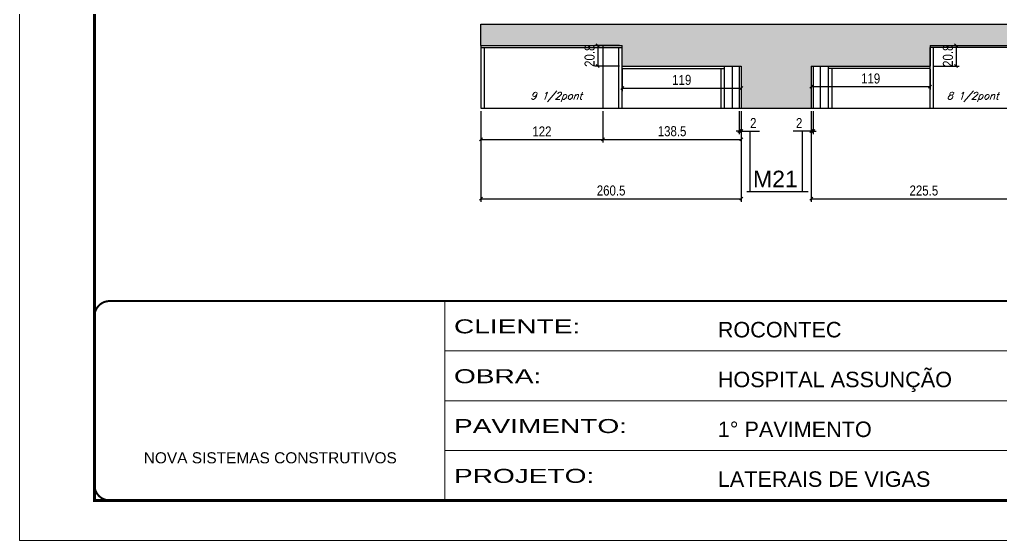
# Model space of a CAD drawing. Extents: x 137137 to 143418, y 10464 to 34486.
# Drawn here: x 137137 to 138120, y 29990 to 30511 of the extents above; entities that cross this region are included whole.
import ezdxf

# ---------------------------------------------------------------- set-up
doc = ezdxf.new("R2010")
doc.units = 0
doc.linetypes.add('CONTINUO', pattern=[0])
doc.linetypes.add('DASHED', pattern=[0.75, 0.5, -0.25])
for name, color, linetype in [('COTA', 241, 'Continuous'), ('NOMENCLATURA', 7, 'Continuous'), ('Painéis', 200, 'Continuous'), ('SARR_2.2x7', 40, 'Continuous'), ('SARR_3.5x7', 81, 'Continuous'), ('texto', 7, 'Continuous')]:
    doc.layers.add(name, color=color, linetype=linetype)
doc.layers.add('Folhas', color=255, linetype='Continuous', lineweight=9)
doc.layers.add('SARRAFO DE PRESSAO', color=251, linetype='DASHED', lineweight=9)
doc.styles.add('ARIAL', font='arial.ttf')
doc.styles.add('COTA TECNICA', font='techl___.ttf', dxfattribs={"height": 10})
doc.styles.add('Romans', font='romans.shx')
doc.styles.get("Standard").update_dxf_attribs({"font": 'arial.ttf'})
doc.styles.add('Tecnologia', font='')
doc.styles.get('Tecnologia').set_extended_font_data('Forgotten Futurist')
doc.dimstyles.new('PAINEL', dxfattribs={"dimtxt": 10, "dimasz": 3, "dimexe": 3, "dimexo": 3, "dimgap": 3, "dimtad": 1, "dimdec": 1, "dimzin": 12, "dimdsep": 46, "dimtxsty": 'COTA TECNICA', "dimblk1": 'OBLIQUE', "dimblk2": 'OBLIQUE', "dimsah": 1, "dimcen": 0.9, "dimclrd": 4, "dimclre": 4, "dimclrt": 240, "dimadec": 1, "dimazin": 3, "dimtfac": 1, "dimtdec": 1, "dimtmove": 0, "dimatfit": 3, "dimfxl": 1, "dimtolj": 1, "dimtzin": 12, "dimarcsym": 0})

# ---------------------------------------------------------------- blocks, each defined once
blk = doc.blocks.new('9999999999')
at = {"color": 30, "linetype": 'CONTINUO'}
for p, q in [((98564.56, 34230.21), (98564.56, 34429.45)), ((98564.56, 34379.64), (99583.98, 34379.64)), ((98564.56, 34329.83), (99487.98, 34329.83)), ((98564.56, 34280.02), (99487.98, 34280.02))]:
    blk.add_line(p, q, dxfattribs=at)
at = {"color": 30, "linetype": 'CONTINUO', "const_width": 2}
blk.add_lwpolyline([(99583.98, 34230.21), (99583.98, 34414.45, 0.414214), (99568.98, 34429.45), (98228.98, 34429.45, 0.414214), (98213.98, 34414.45), (98213.98, 34245.21, 0.414214), (98228.98, 34230.21), (99583.98, 34230.21)], format="xyb", dxfattribs=at)
at = {"layer": 'Folhas'}
blk.add_lwpolyline([(98138.98, 34190.21), (99623.98, 34190.21), (99623.98, 35240.21), (98138.98, 35240.21)], close=True, dxfattribs=at)
at = {"layer": 'Folhas', "color": 30, "const_width": 3}
blk.add_lwpolyline([(98213.98, 34230.21), (99583.98, 34230.21), (99583.98, 35200.21), (98213.98, 35200.21)], close=True, dxfattribs=at)
at = {"color": 7, "linetype": 'Continuous', "ltscale": 5, "style": 'ARIAL'}
for s, height, p in [('ROCONTEC', 15.483, (98837.68, 34393.13)), ('HOSPITAL ASSUNÇÃO', 15.4829, (98837.68, 34343.32)), ('1° PAVIMENTO', 15.4829, (98837.68, 34293.51)), ('NOVA SISTEMAS CONSTRUTIVOS', 11.0592, (98263.19, 34267.21)), ('LATERAIS DE VIGAS', 15.4829, (98837.68, 34243.7))]:
    blk.add_text(s, height=height, dxfattribs=at).set_placement(p)
at = {"layer": 'Folhas', "color": 7, "style": 'Tecnologia', "width": 1.5}
for s, p in [('CLIENTE:', (98573.65, 34397.17)), ('OBRA:', (98573.65, 34347.31)), ('PAVIMENTO:', (98573.65, 34297.5)), ('PROJETO:', (98573.65, 34247.69))]:
    blk.add_text(s, height=14, dxfattribs=at).set_placement(p)
blk = doc.blocks.new('_Oblique')
at = {"color": 0, "linetype": 'ByBlock', "lineweight": -2}
blk.add_line((-0.5, -0.5), (0.5, 0.5), dxfattribs=at)
blk = doc.blocks.new('*D21')
at = {"layer": 'COTA', "color": 4, "lineweight": -2, "ltscale": 25, "transparency": 16777216}
for p, q in [((137857.44, 30419.17), (137857.44, 30396.3)), ((137859.44, 30419.17), (137859.44, 30396.3)), ((137857.44, 30399.3), (137854.44, 30399.3)), ((137857.44, 30399.3), (137859.44, 30399.3)), ((137859.44, 30399.3), (137877.55, 30399.3))]:
    blk.add_line(p, q, dxfattribs=at)
at = {"layer": 'Defpoints', "color": 0, "ltscale": 25, "transparency": 16777216}
for p in [(137857.44, 30422.17), (137859.44, 30422.17), (137859.44, 30399.3)]:
    blk.add_point(p, dxfattribs=at)
at = {"layer": 'COTA', "color": 4, "lineweight": -2, "ltscale": 25, "transparency": 16777216, "xscale": 3, "yscale": 3, "zscale": 3}
blk.add_blockref('_Oblique', (137857.44, 30399.3), dxfattribs=at)
at = {"layer": 'COTA', "color": 4, "lineweight": -2, "ltscale": 25, "transparency": 16777216, "xscale": 3, "yscale": 3, "zscale": 3, "rotation": 180}
blk.add_blockref('_Oblique', (137859.44, 30399.3), dxfattribs=at)
at = {"layer": 'COTA', "color": 240, "ltscale": 25, "transparency": 16777216, "insert": (137871.5, 30407.3), "char_height": 10, "attachment_point": 5, "style": 'COTA TECNICA'}
blk.add_mtext('\\A1;2', dxfattribs=at)
blk = doc.blocks.new('*D22')
at = {"layer": 'COTA', "color": 4, "lineweight": -2, "ltscale": 25, "transparency": 16777216}
for p, q in [((137929.44, 30419.17), (137929.44, 30396.3)), ((137931.44, 30419.17), (137931.44, 30396.3)), ((137929.44, 30399.3), (137911.33, 30399.3)), ((137931.44, 30399.3), (137929.44, 30399.3)), ((137931.44, 30399.3), (137934.44, 30399.3))]:
    blk.add_line(p, q, dxfattribs=at)
at = {"layer": 'Defpoints', "color": 0, "ltscale": 25, "transparency": 16777216}
for p in [(137929.44, 30422.17), (137931.44, 30422.17), (137929.44, 30399.3)]:
    blk.add_point(p, dxfattribs=at)
at = {"layer": 'COTA', "color": 4, "lineweight": -2, "ltscale": 25, "transparency": 16777216, "xscale": 3, "yscale": 3, "zscale": 3}
blk.add_blockref('_Oblique', (137929.44, 30399.3), dxfattribs=at)
at = {"layer": 'COTA', "color": 4, "lineweight": -2, "ltscale": 25, "transparency": 16777216, "xscale": 3, "yscale": 3, "zscale": 3, "rotation": 180}
blk.add_blockref('_Oblique', (137931.44, 30399.3), dxfattribs=at)
at = {"layer": 'COTA', "color": 240, "ltscale": 25, "transparency": 16777216, "insert": (137917.39, 30407.3), "char_height": 10, "attachment_point": 5, "style": 'COTA TECNICA'}
blk.add_mtext('\\A1;2', dxfattribs=at)
blk = doc.blocks.new('*D24')
at = {"layer": 'COTA', "color": 4, "lineweight": -2, "ltscale": 25, "transparency": 16777216}
for p, q in [((137598.97, 30419.17), (137598.97, 30328.67)), ((137859.44, 30419.17), (137859.44, 30328.67)), ((137598.97, 30331.67), (137859.44, 30331.67))]:
    blk.add_line(p, q, dxfattribs=at)
at = {"layer": 'Defpoints', "color": 0, "ltscale": 25, "transparency": 16777216}
for p in [(137598.97, 30422.17), (137859.44, 30422.17), (137859.44, 30331.67)]:
    blk.add_point(p, dxfattribs=at)
at = {"layer": 'COTA', "color": 4, "lineweight": -2, "ltscale": 25, "transparency": 16777216, "xscale": 3, "yscale": 3, "zscale": 3, "rotation": 180}
blk.add_blockref('_Oblique', (137598.97, 30331.67), dxfattribs=at)
at = {"layer": 'COTA', "color": 4, "lineweight": -2, "ltscale": 25, "transparency": 16777216, "xscale": 3, "yscale": 3, "zscale": 3}
blk.add_blockref('_Oblique', (137859.44, 30331.67), dxfattribs=at)
at = {"layer": 'COTA', "color": 240, "ltscale": 25, "transparency": 16777216, "insert": (137729.2, 30339.78), "char_height": 10, "attachment_point": 5, "style": 'COTA TECNICA'}
blk.add_mtext('\\A1;260.5', dxfattribs=at)
blk = doc.blocks.new('*D25')
at = {"layer": 'COTA', "color": 4, "lineweight": -2, "ltscale": 25, "transparency": 16777216}
for p, q in [((137598.97, 30419.17), (137598.97, 30387.85)), ((137720.97, 30419.17), (137720.97, 30387.85)), ((137598.97, 30390.85), (137720.97, 30390.85))]:
    blk.add_line(p, q, dxfattribs=at)
at = {"layer": 'Defpoints', "color": 0, "ltscale": 25, "transparency": 16777216}
for p in [(137598.97, 30422.17), (137720.97, 30422.17), (137720.97, 30390.85)]:
    blk.add_point(p, dxfattribs=at)
at = {"layer": 'COTA', "color": 4, "lineweight": -2, "ltscale": 25, "transparency": 16777216, "xscale": 3, "yscale": 3, "zscale": 3, "rotation": 180}
blk.add_blockref('_Oblique', (137598.97, 30390.85), dxfattribs=at)
at = {"layer": 'COTA', "color": 4, "lineweight": -2, "ltscale": 25, "transparency": 16777216, "xscale": 3, "yscale": 3, "zscale": 3}
blk.add_blockref('_Oblique', (137720.97, 30390.85), dxfattribs=at)
at = {"layer": 'COTA', "color": 240, "ltscale": 25, "transparency": 16777216, "insert": (137659.97, 30398.91), "char_height": 10, "attachment_point": 5, "style": 'COTA TECNICA'}
blk.add_mtext('\\A1;122', dxfattribs=at)
blk = doc.blocks.new('*D26')
at = {"layer": 'COTA', "color": 4, "lineweight": -2, "ltscale": 25, "transparency": 16777216}
for p, q in [((137720.97, 30419.17), (137720.97, 30387.85)), ((137859.44, 30419.17), (137859.44, 30387.85)), ((137720.97, 30390.85), (137859.44, 30390.85))]:
    blk.add_line(p, q, dxfattribs=at)
at = {"layer": 'Defpoints', "color": 0, "ltscale": 25, "transparency": 16777216}
for p in [(137720.97, 30422.17), (137859.44, 30422.17), (137859.44, 30390.85)]:
    blk.add_point(p, dxfattribs=at)
at = {"layer": 'COTA', "color": 4, "lineweight": -2, "ltscale": 25, "transparency": 16777216, "xscale": 3, "yscale": 3, "zscale": 3, "rotation": 180}
blk.add_blockref('_Oblique', (137720.97, 30390.85), dxfattribs=at)
at = {"layer": 'COTA', "color": 4, "lineweight": -2, "ltscale": 25, "transparency": 16777216, "xscale": 3, "yscale": 3, "zscale": 3}
blk.add_blockref('_Oblique', (137859.44, 30390.85), dxfattribs=at)
at = {"layer": 'COTA', "color": 240, "ltscale": 25, "transparency": 16777216, "insert": (137790.2, 30399.09), "char_height": 10, "attachment_point": 5, "style": 'COTA TECNICA'}
blk.add_mtext('\\A1;138.5', dxfattribs=at)
blk = doc.blocks.new('*D28')
at = {"layer": 'COTA', "color": 4, "lineweight": -2, "ltscale": 25, "transparency": 16777216}
for p, q in [((137929.44, 30419.17), (137929.44, 30328.67)), ((138154.94, 30419.17), (138154.94, 30328.67)), ((137929.44, 30331.67), (138154.94, 30331.67))]:
    blk.add_line(p, q, dxfattribs=at)
at = {"layer": 'Defpoints', "color": 0, "ltscale": 25, "transparency": 16777216}
for p in [(137929.44, 30422.17), (138154.94, 30422.17), (138154.94, 30331.67)]:
    blk.add_point(p, dxfattribs=at)
at = {"layer": 'COTA', "color": 4, "lineweight": -2, "ltscale": 25, "transparency": 16777216, "xscale": 3, "yscale": 3, "zscale": 3, "rotation": 180}
blk.add_blockref('_Oblique', (137929.44, 30331.67), dxfattribs=at)
at = {"layer": 'COTA', "color": 4, "lineweight": -2, "ltscale": 25, "transparency": 16777216, "xscale": 3, "yscale": 3, "zscale": 3}
blk.add_blockref('_Oblique', (138154.94, 30331.67), dxfattribs=at)
at = {"layer": 'COTA', "color": 240, "ltscale": 25, "transparency": 16777216, "insert": (138042.19, 30339.78), "char_height": 10, "attachment_point": 5, "style": 'COTA TECNICA'}
blk.add_mtext('\\A1;225.5', dxfattribs=at)
blk = doc.blocks.new('*D33')
at = {"layer": 'COTA', "color": 4, "lineweight": -2, "ltscale": 25, "transparency": 16777216}
for p, q in [((137929.44, 30461.17), (137929.44, 30440.72)), ((138048.44, 30461.17), (138048.44, 30440.72)), ((137929.44, 30443.72), (138048.44, 30443.72))]:
    blk.add_line(p, q, dxfattribs=at)
at = {"layer": 'Defpoints', "color": 0, "ltscale": 25, "transparency": 16777216}
for p in [(137929.44, 30464.17), (138048.44, 30464.17), (138048.44, 30443.72)]:
    blk.add_point(p, dxfattribs=at)
at = {"layer": 'COTA', "color": 4, "lineweight": -2, "ltscale": 25, "transparency": 16777216, "xscale": 3, "yscale": 3, "zscale": 3, "rotation": 180}
blk.add_blockref('_Oblique', (137929.44, 30443.72), dxfattribs=at)
at = {"layer": 'COTA', "color": 4, "lineweight": -2, "ltscale": 25, "transparency": 16777216, "xscale": 3, "yscale": 3, "zscale": 3}
blk.add_blockref('_Oblique', (138048.44, 30443.72), dxfattribs=at)
at = {"layer": 'COTA', "color": 240, "ltscale": 25, "transparency": 16777216, "insert": (137988.94, 30451.81), "char_height": 10, "attachment_point": 5, "style": 'COTA TECNICA'}
blk.add_mtext('\\A1;119', dxfattribs=at)
blk = doc.blocks.new('*D34')
at = {"layer": 'COTA', "color": 4, "lineweight": -2, "ltscale": 25, "transparency": 16777216}
for p, q in [((138051.44, 30484.97), (138077.42, 30484.97)), ((138074.42, 30484.97), (138074.42, 30464.17)), ((138051.44, 30464.17), (138077.42, 30464.17))]:
    blk.add_line(p, q, dxfattribs=at)
at = {"layer": 'Defpoints', "color": 0, "ltscale": 25, "transparency": 16777216}
for p in [(138048.44, 30484.97), (138048.44, 30464.17), (138074.42, 30464.17)]:
    blk.add_point(p, dxfattribs=at)
at = {"layer": 'COTA', "color": 4, "lineweight": -2, "ltscale": 25, "transparency": 16777216, "xscale": 3, "yscale": 3, "zscale": 3}
for p, rotation in [((138074.42, 30484.97), 90), ((138074.42, 30464.17), 270)]:
    blk.add_blockref('_Oblique', p, dxfattribs=dict(at, rotation=rotation))
at = {"layer": 'COTA', "color": 240, "ltscale": 25, "transparency": 16777216, "insert": (138066.29, 30474.57), "char_height": 10, "attachment_point": 5, "rotation": 90, "style": 'COTA TECNICA'}
blk.add_mtext('\\A1;20.8', dxfattribs=at)
blk = doc.blocks.new('*D35')
at = {"layer": 'COTA', "color": 4, "lineweight": -2, "ltscale": 25, "transparency": 16777216}
for p, q in [((137737.44, 30484.97), (137712.83, 30484.97)), ((137715.83, 30484.97), (137715.83, 30464.17)), ((137737.44, 30464.17), (137712.83, 30464.17))]:
    blk.add_line(p, q, dxfattribs=at)
at = {"layer": 'Defpoints', "color": 0, "ltscale": 25, "transparency": 16777216}
for p in [(137740.44, 30484.97), (137715.83, 30464.17), (137740.44, 30464.17)]:
    blk.add_point(p, dxfattribs=at)
at = {"layer": 'COTA', "color": 4, "lineweight": -2, "ltscale": 25, "transparency": 16777216, "xscale": 3, "yscale": 3, "zscale": 3}
for p, rotation in [((137715.83, 30484.97), 90), ((137715.83, 30464.17), 270)]:
    blk.add_blockref('_Oblique', p, dxfattribs=dict(at, rotation=rotation))
at = {"layer": 'COTA', "color": 240, "ltscale": 25, "transparency": 16777216, "insert": (137707.71, 30474.57), "char_height": 10, "attachment_point": 5, "rotation": 90, "style": 'COTA TECNICA'}
blk.add_mtext('\\A1;20.8', dxfattribs=at)
blk = doc.blocks.new('*D36')
at = {"layer": 'COTA', "color": 4, "lineweight": -2, "ltscale": 25, "transparency": 16777216}
for p, q in [((137740.44, 30461.17), (137740.44, 30439.31)), ((137859.44, 30461.17), (137859.44, 30439.31)), ((137740.44, 30442.31), (137859.44, 30442.31))]:
    blk.add_line(p, q, dxfattribs=at)
at = {"layer": 'Defpoints', "color": 0, "ltscale": 25, "transparency": 16777216}
for p in [(137740.44, 30464.17), (137859.44, 30464.17), (137859.44, 30442.31)]:
    blk.add_point(p, dxfattribs=at)
at = {"layer": 'COTA', "color": 4, "lineweight": -2, "ltscale": 25, "transparency": 16777216, "xscale": 3, "yscale": 3, "zscale": 3, "rotation": 180}
blk.add_blockref('_Oblique', (137740.44, 30442.31), dxfattribs=at)
at = {"layer": 'COTA', "color": 4, "lineweight": -2, "ltscale": 25, "transparency": 16777216, "xscale": 3, "yscale": 3, "zscale": 3}
blk.add_blockref('_Oblique', (137859.44, 30442.31), dxfattribs=at)
at = {"layer": 'COTA', "color": 240, "ltscale": 25, "transparency": 16777216, "insert": (137799.94, 30450.4), "char_height": 10, "attachment_point": 5, "style": 'COTA TECNICA'}
blk.add_mtext('\\A1;119', dxfattribs=at)

msp = doc.modelspace()

# ---------------------------------------------------------------- hatches: boundary and pattern name
at = {"layer": 'COTA', "linetype": 'ByBlock'}
h = msp.add_hatch(dxfattribs=at)
h.set_pattern_fill('AR-CONC', color=256, scale=0.03)
h.set_pattern_definition([(50, (-1598.5, -2295.15), (5.46554007, -0.47817257), [0.5715, -6.2865]), (355, (-1598.5, -2295.15), (-1.05730264, 5.73170536), [0.4572, -5.02921753]), (100.4514447, (-1598.0445, -2295.19), (4.40823741, 5.25353256), [0.48570026, -5.34270734]), (46.1842, (-1598.5, -2293.626), (8.13237123, -1.26126984), [0.85725, -9.42975]), (96.6355576, (-1597.822, -2293.731), (7.122124, 7.42278374), [0.7285507, -8.01406824]), (351.184151, (-1598.5, -2293.626), (7.122124, 7.42278374), [0.685799, -7.54379196]), (21, (-1597.738, -2294.007), (4.54843174, -3.06795595), [0.5715, -6.2865]), (326, (-1597.738, -2294.007), (1.85406085, 5.52563898), [0.4572, -5.0292]), (71.451445, (-1597.359, -2294.263), (6.40249258, 2.45768307), [0.48570026, -5.34269813]), (37.5, (-1598.5, -2295.1502), (0.092658098, 2.536651166), [0, -4.96824, 0, -5.1054, 0, -5.04825]), (7.5, (-1598.5, -2295.1502), (2.004589875, 3.005417245), [0, -2.91084, 0, -4.85394, 0, -1.92405]), (327.5, (-1600.1993, -2295.1502), (4.067717855, -0.17186232), [0, -1.905, 0, -5.9436, 0, -7.8867]), (317.5, (-1600.9613, -2295.1502), (4.44387544, 0.76279473), [0, -2.4765, 0, -3.94716, 0, -5.6007])])
h.paths.add_polyline_path([(137859.44, 30506.17), (137740.44, 30506.17), (137598.97, 30506.17), (137598.97, 30484.97), (137740.44, 30484.97), (137740.44, 30464.17), (137859.44, 30464.17), (137859.44, 30422.17), (137929.44, 30422.17), (137929.44, 30464.17), (138048.44, 30464.17), (138048.44, 30484.97), (138400.94, 30484.97), (138400.94, 30506.17), (138048.44, 30506.17), (137929.44, 30506.17)])

# ---------------------------------------------------------------- linework, layer by layer
for p, q in [((137598.97, 30506.17), (137740.44, 30506.17)), ((137598.97, 30484.97), (137598.97, 30506.17)), ((137740.44, 30506.17), (137859.44, 30506.17)), ((137859.44, 30506.17), (137929.44, 30506.17)), ((137929.44, 30506.17), (138048.44, 30506.17)), ((138048.44, 30506.17), (138400.94, 30506.17))]:
    msp.add_line(p, q, dxfattribs=at)
at = {"layer": 'NOMENCLATURA', "linetype": 'Continuous'}
for p, q in [((137868.5, 30338.96), (137868.5, 30399.3)), ((137920.39, 30399.3), (137920.39, 30338.96)), ((137864.88, 30338.96), (137926.37, 30338.96))]:
    msp.add_line(p, q, dxfattribs=at)
at = {"layer": 'Painéis'}
for p, q in [((137598.97, 30484.97), (137740.44, 30484.97)), ((137598.97, 30484.97), (137598.97, 30422.17)), ((137720.97, 30484.97), (137720.97, 30422.17)), ((137740.44, 30464.17), (137740.44, 30484.97)), ((138048.44, 30484.97), (138400.94, 30484.97)), ((138048.44, 30484.97), (138048.44, 30464.17)), ((137740.44, 30464.17), (137859.44, 30464.17)), ((137857.44, 30464.17), (137857.44, 30422.17)), ((137859.44, 30464.17), (137859.44, 30422.17)), ((137929.44, 30464.17), (138048.44, 30464.17)), ((137929.44, 30464.17), (137929.44, 30422.17)), ((137931.44, 30464.17), (137931.44, 30422.17)), ((137598.97, 30422.17), (137859.44, 30422.17)), ((137859.44, 30422.17), (137929.44, 30422.17)), ((137929.44, 30422.17), (138048.44, 30422.17)), ((138048.44, 30422.17), (138400.94, 30422.17))]:
    msp.add_line(p, q, dxfattribs=at)
at = {"layer": 'SARR_2.2x7', "linetype": 'Continuous'}
for p, q in [((137598.97, 30482.77), (137740.44, 30482.77)), ((138154.94, 30482.77), (138048.44, 30482.77)), ((137740.44, 30461.97), (137842.44, 30461.97)), ((137850.44, 30464.17), (137850.44, 30422.17)), ((137938.44, 30464.17), (137938.44, 30422.17)), ((138048.44, 30461.97), (137946.44, 30461.97))]:
    msp.add_line(p, q, dxfattribs=at)
at = {"layer": 'SARR_3.5x7'}
for p, q in [((137602.42, 30422.17), (137602.42, 30482.77)), ((137736.94, 30422.17), (137736.94, 30482.77)), ((137740.44, 30422.17), (137740.44, 30482.77)), ((138048.44, 30422.17), (138048.44, 30482.77)), ((138051.94, 30422.17), (138051.94, 30482.77)), ((137838.94, 30461.97), (137838.94, 30422.17)), ((137842.44, 30464.17), (137842.44, 30422.17)), ((137946.44, 30464.17), (137946.44, 30422.17)), ((137949.94, 30461.97), (137949.94, 30422.17))]:
    msp.add_line(p, q, dxfattribs=at)

# ---------------------------------------------------------------- block references
at = {"layer": 'SARRAFO DE PRESSAO', "color": 6, "linetype": 'ByBlock'}
msp.add_blockref('9999999999', (38998.31, -4200.15), dxfattribs=at)

# ---------------------------------------------------------------- texts
at = {"layer": 'NOMENCLATURA', "linetype": 'Continuous'}
msp.add_text('M21', height=16.5, dxfattribs=at).set_placement((137871.19, 30343.15))
at = {"layer": 'texto', "color": 2, "char_height": 7.2737, "attachment_point": 5, "style": 'Romans'}
for s, insert in [('{\\Q19;\\C256;9 1/2pont}', (137674.35, 30433.42)), ('{\\Q19;\\C256;8 1/2pont}', (138091.09, 30433.42))]:
    msp.add_mtext(s, dxfattribs=dict(at, insert=insert))

# ---------------------------------------------------------------- dimensions: what is measured, and where the dimension line sits
at = {"layer": 'COTA', "ltscale": 25}
for base, p1, p2, picture, middle in [((137715.83, 30464.17), (137740.44, 30484.97), (137740.44, 30464.17), '*D35', (137715.83, 30474.57)), ((138074.42, 30464.17), (138048.44, 30484.97), (138048.44, 30464.17), '*D34', (138074.42, 30474.57))]:
    dim = msp.add_linear_dim(base=base, p1=p1, p2=p2, angle=90, dimstyle='PAINEL', dxfattribs=at)
    dim.commit()
    dim.dimension.update_dxf_attribs({"geometry": picture, "text_midpoint": middle, "dimtype": 160})
for base, p1, p2, picture, middle in [((137859.44, 30442.31), (137740.44, 30464.17), (137859.44, 30464.17), '*D36', (137799.94, 30450.4)), ((138048.44, 30443.72), (137929.44, 30464.17), (138048.44, 30464.17), '*D33', (137988.94, 30451.81)), ((137859.44, 30331.67), (137598.97, 30422.17), (137859.44, 30422.17), '*D24', (137729.2, 30339.78)), ((137720.97, 30390.85), (137598.97, 30422.17), (137720.97, 30422.17), '*D25', (137659.97, 30398.91)), ((137859.44, 30399.3), (137857.44, 30422.17), (137859.44, 30422.17), '*D21', (137871.5, 30407.3)), ((137929.44, 30399.3), (137931.44, 30422.17), (137929.44, 30422.17), '*D22', (137917.39, 30407.3)), ((138154.94, 30331.67), (137929.44, 30422.17), (138154.94, 30422.17), '*D28', (138042.19, 30339.78))]:
    dim = msp.add_linear_dim(base=base, p1=p1, p2=p2, dimstyle='PAINEL', dxfattribs=at)
    dim.commit()
    dim.dimension.update_dxf_attribs({"geometry": picture, "text_midpoint": middle})
dim = msp.add_linear_dim(base=(137859.44, 30390.85), p1=(137720.97, 30422.17), p2=(137859.44, 30422.17), dimstyle='PAINEL', override={"dimtmove": 1}, dxfattribs=at)
dim.commit()
dim.dimension.update_dxf_attribs({"geometry": '*D26', "text_midpoint": (137790.2, 30399.09)})

doc.saveas('drawing.dxf')
